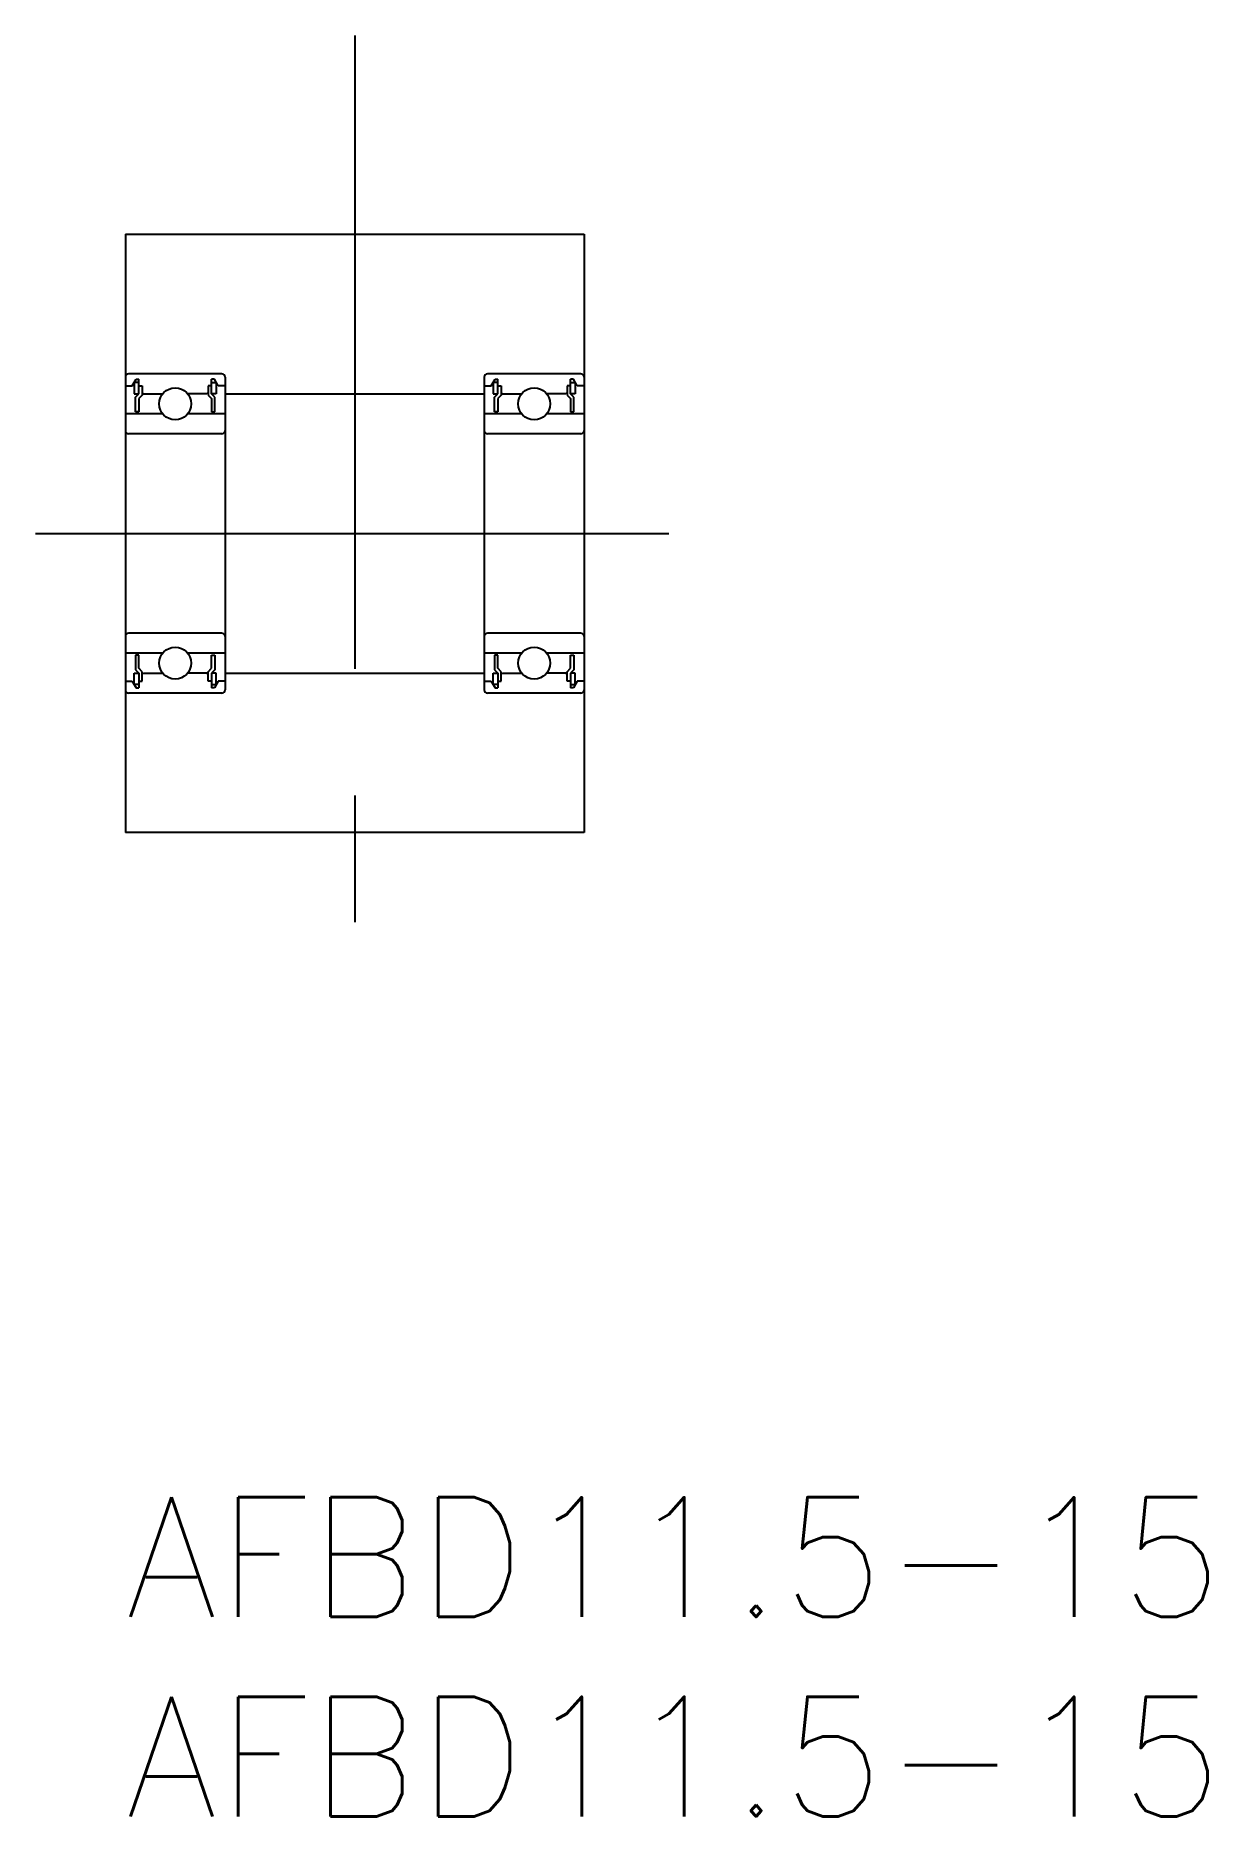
# Model space of a CAD drawing. Extents: x -2.2 to 27.1, y -8 to 36.6.
import ezdxf

# ---------------------------------------------------------------- set-up
doc = ezdxf.new("R2010")
doc.units = 0
doc.header["$LTSCALE"] = 0.5
doc.linetypes.add('CENTER', pattern=[50.8, 31.75, -6.35, 6.35, -6.35])
doc.layers.get('0').update_dxf_attribs({"linetype": 'CONTINUOUS'})
doc.layers.add('CENTER', color=1, linetype='CENTER')
doc.styles.get("Standard").update_dxf_attribs({"font": 'txt.shx', "height": 3, "bigfont": 'bigfont.shx'})

# ---------------------------------------------------------------- blocks, each defined once
blk = doc.blocks.new('*U8')
at = {"color": 7, "linetype": 'CONTINUOUS'}
blk.add_text('AFBD11.5-15', height=3, dxfattribs=at).set_placement((0, -3))
blk = doc.blocks.new('*U9')
at = {"color": 7, "linetype": 'CONTINUOUS'}
blk.add_text('AFBD11.5-15', height=3, dxfattribs=at).set_placement((0, -8))

msp = doc.modelspace()

# ---------------------------------------------------------------- linework, layer by layer
at = {"color": 7, "linetype": 'CONTINUOUS'}
for p, q in [((0, 31.662), (11.5, 31.662)), ((0, 31.662), (0, 16.662)), ((11.5, 31.662), (11.5, 16.662)), ((2.42, 28.162), (0.08, 28.162)), ((11.42, 28.162), (9.08, 28.162)), ((0, 27.862), (0.17, 27.862)), ((0.17, 27.862), (0.268, 28.032)), ((0.219, 27.947), (0.219, 27.662)), ((0.34, 27.947), (0.219, 27.947)), ((0.268, 28.032), (0.34, 28.032)), ((0.34, 27.662), (0.34, 28.032)), ((0.34, 27.862), (0.425, 27.862)), ((0.425, 27.862), (0.425, 27.627)), ((0.425, 27.692), (0.455, 27.662)), ((2.075, 27.692), (2.045, 27.662)), ((2.075, 27.862), (2.075, 27.627)), ((2.16, 27.862), (2.075, 27.862)), ((2.232, 28.032), (2.16, 28.032)), ((2.16, 27.662), (2.16, 28.032)), ((2.16, 27.947), (2.281, 27.947)), ((2.33, 27.862), (2.232, 28.032)), ((2.281, 27.947), (2.281, 27.662)), ((2.5, 27.862), (2.33, 27.862)), ((2.5, 28.082), (2.5, 20.242)), ((9, 28.082), (9, 20.242)), ((9, 27.862), (9.17, 27.862)), ((9.17, 27.862), (9.268, 28.032)), ((9.219, 27.947), (9.219, 27.662)), ((9.34, 27.947), (9.219, 27.947)), ((9.268, 28.032), (9.34, 28.032)), ((9.34, 27.662), (9.34, 28.032)), ((9.34, 27.862), (9.425, 27.862)), ((9.425, 27.862), (9.425, 27.627)), ((9.425, 27.692), (9.455, 27.662)), ((11.075, 27.692), (11.045, 27.662)), ((11.075, 27.862), (11.075, 27.627)), ((11.16, 27.862), (11.075, 27.862)), ((11.232, 28.032), (11.16, 28.032)), ((11.16, 27.662), (11.16, 28.032)), ((11.16, 27.947), (11.281, 27.947)), ((11.33, 27.862), (11.232, 28.032)), ((11.281, 27.947), (11.281, 27.662)), ((11.5, 27.862), (11.33, 27.862)), ((0.219, 27.662), (0.34, 27.662)), ((0.255, 27.577), (0.34, 27.662)), ((0.255, 27.212), (0.255, 27.577)), ((0.425, 27.627), (0.34, 27.542)), ((0.34, 27.542), (0.34, 27.212)), ((0.455, 27.662), (0.938, 27.662)), ((2.045, 27.662), (1.562, 27.662)), ((2.075, 27.627), (2.16, 27.542)), ((2.245, 27.577), (2.16, 27.662)), ((2.281, 27.662), (2.16, 27.662)), ((2.16, 27.542), (2.16, 27.212)), ((2.245, 27.212), (2.245, 27.577)), ((2.5, 27.662), (9, 27.662)), ((9.219, 27.662), (9.34, 27.662)), ((9.255, 27.577), (9.34, 27.662)), ((9.255, 27.212), (9.255, 27.577)), ((9.425, 27.627), (9.34, 27.542)), ((9.34, 27.542), (9.34, 27.212)), ((9.455, 27.662), (9.938, 27.662)), ((11.045, 27.662), (10.562, 27.662)), ((11.075, 27.627), (11.16, 27.542)), ((11.245, 27.577), (11.16, 27.662)), ((11.281, 27.662), (11.16, 27.662)), ((11.16, 27.542), (11.16, 27.212)), ((11.245, 27.212), (11.245, 27.577)), ((0.938, 27.162), (0, 27.162)), ((0.34, 27.212), (0.255, 27.212)), ((2.5, 27.162), (1.562, 27.162)), ((2.16, 27.212), (2.245, 27.212)), ((9.938, 27.162), (9, 27.162)), ((9.34, 27.212), (9.255, 27.212)), ((11.5, 27.162), (10.562, 27.162)), ((11.16, 27.212), (11.245, 27.212)), ((2.42, 26.662), (0.08, 26.662)), ((11.42, 26.662), (9.08, 26.662)), ((2.42, 21.662), (0.08, 21.662)), ((11.42, 21.662), (9.08, 21.662)), ((0.938, 21.162), (0, 21.162)), ((0.34, 21.112), (0.255, 21.112)), ((0.255, 21.112), (0.255, 20.747)), ((0.34, 20.782), (0.34, 21.112)), ((2.5, 21.162), (1.562, 21.162)), ((2.16, 21.112), (2.245, 21.112)), ((2.16, 20.782), (2.16, 21.112)), ((2.245, 21.112), (2.245, 20.747)), ((9.938, 21.162), (9, 21.162)), ((9.34, 21.112), (9.255, 21.112)), ((9.255, 21.112), (9.255, 20.747)), ((9.34, 20.782), (9.34, 21.112)), ((11.5, 21.162), (10.562, 21.162)), ((11.16, 21.112), (11.245, 21.112)), ((11.16, 20.782), (11.16, 21.112)), ((11.245, 21.112), (11.245, 20.747)), ((0.219, 20.377), (0.219, 20.662)), ((0.219, 20.662), (0.34, 20.662)), ((0.255, 20.747), (0.34, 20.662)), ((0.425, 20.697), (0.34, 20.782)), ((0.34, 20.662), (0.34, 20.292)), ((0.425, 20.462), (0.425, 20.697)), ((0.425, 20.632), (0.455, 20.662)), ((0.455, 20.662), (0.938, 20.662)), ((2.045, 20.662), (1.562, 20.662)), ((2.075, 20.632), (2.045, 20.662)), ((2.075, 20.697), (2.16, 20.782)), ((2.075, 20.462), (2.075, 20.697)), ((2.245, 20.747), (2.16, 20.662)), ((2.16, 20.662), (2.16, 20.292)), ((2.281, 20.662), (2.16, 20.662)), ((2.281, 20.377), (2.281, 20.662)), ((2.5, 20.662), (9, 20.662)), ((9.219, 20.377), (9.219, 20.662)), ((9.219, 20.662), (9.34, 20.662)), ((9.255, 20.747), (9.34, 20.662)), ((9.425, 20.697), (9.34, 20.782)), ((9.34, 20.662), (9.34, 20.292)), ((9.425, 20.462), (9.425, 20.697)), ((9.425, 20.632), (9.455, 20.662)), ((9.455, 20.662), (9.938, 20.662)), ((11.045, 20.662), (10.562, 20.662)), ((11.075, 20.632), (11.045, 20.662)), ((11.075, 20.697), (11.16, 20.782)), ((11.075, 20.462), (11.075, 20.697)), ((11.245, 20.747), (11.16, 20.662)), ((11.16, 20.662), (11.16, 20.292)), ((11.281, 20.662), (11.16, 20.662)), ((11.281, 20.377), (11.281, 20.662)), ((0, 20.462), (0.17, 20.462)), ((2.42, 20.162), (0.08, 20.162)), ((0.17, 20.462), (0.268, 20.292)), ((0.34, 20.377), (0.219, 20.377)), ((0.268, 20.292), (0.34, 20.292)), ((0.34, 20.462), (0.425, 20.462)), ((2.16, 20.462), (2.075, 20.462)), ((2.16, 20.377), (2.281, 20.377)), ((2.232, 20.292), (2.16, 20.292)), ((2.33, 20.462), (2.232, 20.292)), ((2.5, 20.462), (2.33, 20.462)), ((9, 20.462), (9.17, 20.462)), ((11.42, 20.162), (9.08, 20.162)), ((9.17, 20.462), (9.268, 20.292)), ((9.34, 20.377), (9.219, 20.377)), ((9.268, 20.292), (9.34, 20.292)), ((9.34, 20.462), (9.425, 20.462)), ((11.16, 20.462), (11.075, 20.462)), ((11.16, 20.377), (11.281, 20.377)), ((11.232, 20.292), (11.16, 20.292)), ((11.33, 20.462), (11.232, 20.292)), ((11.5, 20.462), (11.33, 20.462)), ((11.5, 16.662), (0, 16.662))]:
    msp.add_line(p, q, dxfattribs=at)
for centre in [(1.25, 27.412), (10.25, 27.412), (1.25, 20.912), (10.25, 20.912)]:
    msp.add_circle(centre, 0.4, dxfattribs=at)
for centre, start, end in [((0.08, 28.082), 90, 180), ((2.42, 28.082), 0, 90), ((9.08, 28.082), 90, 180), ((11.42, 28.082), 0, 90), ((0.08, 26.742), 180, 270), ((2.42, 26.742), 270, 0), ((9.08, 26.742), 180, 270), ((11.42, 26.742), 270, 0), ((0.08, 21.582), 90, 180), ((2.42, 21.582), 0, 90), ((9.08, 21.582), 90, 180), ((11.42, 21.582), 0, 90), ((0.08, 20.242), 180, 270), ((2.42, 20.242), 270, 0), ((9.08, 20.242), 180, 270), ((11.42, 20.242), 270, 0)]:
    msp.add_arc(centre, 0.08, start, end, dxfattribs=at)
at = {"layer": 'CENTER', "color": 1, "linetype": 'CENTER'}
for p, q in [((5.75, 36.642), (5.75, 11.682)), ((-2.25, 24.162), (13.75, 24.162))]:
    msp.add_line(p, q, dxfattribs=at)

# ---------------------------------------------------------------- block references
at = {"color": 7, "linetype": 'CONTINUOUS'}
for name in ['*U8', '*U9']:
    msp.add_blockref(name, (0, 0), dxfattribs=at)

doc.saveas('drawing.dxf')
